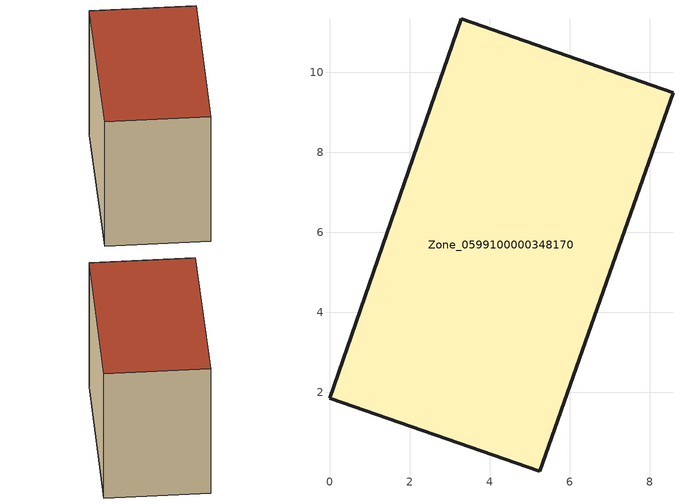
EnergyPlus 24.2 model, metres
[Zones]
Zone_0599100000348170
 floor ground (C_G): 8.59,9.49 5.25,0.04 0,1.86 3.29,11.34 z0
 wall outside (C_F): 5.25,0.04 8.59,9.49 3.29,11.34 0,1.86 5.25,0.04 z0:7.99
 roof outside (C_R): 3.29,11.34 0,1.86 5.25,0.04 8.59,9.49 z7.99
[BUILDING]
Pand.0599100000348170: North Axis=0; Terrain=City; Loads Convergence Tolerance Value=0.04; Temperature Convergence Tolerance Value=0.4; Solar Distribution=FullExterior; Maximum Number of Warmup Days=25; Minimum Number of Warmup Days=1
[Site:Location]
Rotterdam.The.Hague.AP_ZH_NLD Design_Conditions: Latitude=51.96; Longitude=4.45; Time Zone=1; Elevation=-4.5
[SITE:GROUNDTEMPERATURE:BUILDINGSURFACE]
18, 18, 18, 18, 18, 18, 18, 18, 18, 18, 18, 18
[MATERIAL] Thermal Absorptance=0.9; Solar Absorptance=0.7; Visible Absorptance=0.7
Name | Roughness | Thickness | Conductivity | Density | Specific Heat
G.TC.1992-2005 | MediumSmooth | 0.15 | 0.06 | 540 | 1210
F.TC.1992-2005 | Rough | 0.3 | 0.12 | 1920 | 840
R.TC.1992-2005 | MediumRough | 0.2 | 0.08 | 1500 | 1000
[CONSTRUCTION]
C_G: G.TC.1992-2005
C_F: F.TC.1992-2005
C_R: R.TC.1992-2005
[ZONE]
Zone_0599100000348170: Type=1; Multiplier=1; Ceiling Height=Autocalculate; Volume=Autocalculate; Floor Area=autocalculate; Part of Total Floor Area=Yes
[ZONEINFILTRATION:DESIGNFLOWRATE]
Infil_Zone_0599100000348170: Zone or ZoneList or Space or SpaceList=Zone_0599100000348170; Schedule=AlwaysOn; Design Flow Rate Calculation Method=Flow/Area; Flow Rate per Floor Area=0.0015; Constant Term Coefficient=1; Temperature Term Coefficient=0; Velocity Term Coefficient=0; Velocity Squared Term Coefficient=0
[HVACTEMPLATE:ZONE:IDEALLOADSAIRSYSTEM]
Zone_0599100000348170: Maximum Heating Supply Air Temperature=50; Minimum Cooling Supply Air Temperature=13; Maximum Heating Supply Air Humidity Ratio=0.0156; Minimum Cooling Supply Air Humidity Ratio=0.0077; Heating Limit=NoLimit; Cooling Limit=NoLimit; Dehumidification Control Type=ConstantSensibleHeatRatio; Cooling Sensible Heat Ratio=0.7; Dehumidification Setpoint=60; Humidification Control Type=None; Humidification Setpoint=30; Outdoor Air Method=None; Outdoor Air Flow Rate per Person=0.00944; Outdoor Air Flow Rate per Zone Floor Area=0; Outdoor Air Flow Rate per Zone=0; Demand Controlled Ventilation Type=None; Outdoor Air Economizer Type=NoEconomizer; Heat Recovery Type=None; Sensible Heat Recovery Effectiveness=0.7; Latent Heat Recovery Effectiveness=0.65
[ZONECONTROL:THERMOSTAT]
ThermostatControl_Zone_0599100000348170: Zone or ZoneList=Zone_0599100000348170; Control Type Schedule=DualSetpointControlType; Control 1=Thermostat_Zone_0599100000348170; Temperature Difference Between Cutout And Setpoint=0
[THERMOSTATSETPOINT:DUALSETPOINT]
Thermostat_Zone_0599100000348170: Heating Setpoint Temperature Schedule=HeatingSetpoint_Zone_0599100000348170; Cooling Setpoint Temperature Schedule=CoolingSetpoint_Zone_0599100000348170
[SCHEDULE:COMPACT]
HeatingSetpoint_Zone_0599100000348170: Through: 12/31, For: AllDays, Until: 24:00, 21
CoolingSetpoint_Zone_0599100000348170: Through: 12/31, For: AllDays, Until: 24:00, 24
DualSetpointControlType: Through: 12/31, For: AllDays, Until: 24:00, 4
AlwaysOn: Through: 12/31, For: AllDays, Until: 24:00, 1
